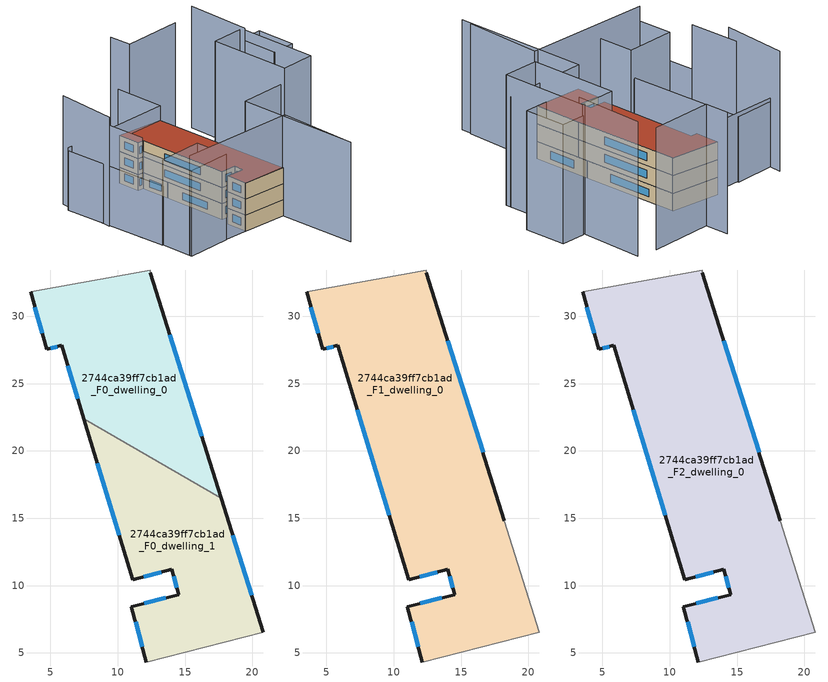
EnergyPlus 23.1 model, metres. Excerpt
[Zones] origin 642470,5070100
2744ca39ff7cb1ad_F0_dwelling_0
 floor ground (EU_floor_Construction): 12.43,33.44 12.43,33.24 17.7,16.5 7.48,22.4 5.82,27.84 4.72,27.54 3.52,31.84 z0
 wall outside (EU_wall_Construction): 3.52,31.84 4.72,27.54 5.82,27.84 7.48,22.4 / 17.7,16.5 12.43,33.24 z0:3
 wall adiabatic (EU_wall_Construction): 12.43,33.24 12.43,33.44 3.52,31.84 z0:3
 wall to 2744ca39ff7cb1ad_F0_dwelling_1 (EU_wall_Construction): 7.48,22.4 17.7,16.5 z0:3
 window (EU_Window_Construction): 5.03,27.62 5.52,27.76 / 3.85,30.66 4.39,28.72 / 16.25,21.11 13.88,28.63 / 6.28,26.34 7.02,23.89 z0.83:2.17
2744ca39ff7cb1ad_F0_dwelling_1
 floor ground (EU_floor_Construction): 17.7,16.5 20.83,6.52 12.12,4.32 11.02,8.42 14.53,9.32 14.03,11.22 11.12,10.42 7.48,22.4 z0
 wall outside (EU_wall_Construction): 7.48,22.4 11.12,10.42 14.03,11.22 14.53,9.32 11.02,8.42 12.12,4.32 / 20.83,6.52 17.7,16.5 z0:3
 wall adiabatic (EU_wall_Construction): 12.12,4.32 20.83,6.52 z0:3
 window (EU_Window_Construction): 13.56,9.08 11.99,8.67 / 14.16,10.7 14.39,9.85 / 11.92,10.65 13.23,11 / 8.48,19.1 10.12,13.72 / 19.97,9.27 18.56,13.75 / 11.32,7.29 11.82,5.45 z0.83:2.17
2744ca39ff7cb1ad_F1_dwelling_0
 floor outside (EU_floor_Construction): 18.23,14.83 20.83,6.52 17.79,16.23 z3
 floor to 2744ca39ff7cb1ad_F0_dwelling_0 (EU_floor_Construction): 12.43,33.44 12.43,33.24 17.7,16.5 7.48,22.4 5.82,27.84 4.72,27.54 3.52,31.84 z3
 floor to 2744ca39ff7cb1ad_F0_dwelling_1 (EU_floor_Construction): 17.7,16.5 20.83,6.52 12.12,4.32 11.02,8.42 14.52,9.32 14.02,11.22 11.12,10.42 7.48,22.4 z3
 wall outside (EU_wall_Construction): 3.52,31.84 4.72,27.54 5.82,27.84 11.12,10.42 14.03,11.22 14.53,9.32 11.02,8.42 12.12,4.32 / 18.23,14.83 12.43,33.24 z3:6
 wall adiabatic (EU_wall_Construction): 12.12,4.32 20.83,6.52 18.23,14.83 / 12.43,33.24 12.43,33.44 3.52,31.84 z3:6
 window (EU_Window_Construction): 11.32,7.29 11.82,5.45 / 13.56,9.08 11.99,8.67 / 14.16,10.7 14.39,9.85 / 11.92,10.65 13.23,11 / 7.28,23.05 9.66,15.22 / 5.03,27.62 5.52,27.76 / 3.85,30.66 4.39,28.72 / 16.63,19.89 14.03,28.17 z3.83:5.17
2744ca39ff7cb1ad_F2_dwelling_0
 floor to 2744ca39ff7cb1ad_F1_dwelling_0 (EU_floor_Construction): 12.43,33.44 12.43,33.24 18.23,14.83 20.83,6.52 12.12,4.32 11.02,8.42 14.52,9.32 14.02,11.22 11.12,10.42 5.82,27.84 4.72,27.54 3.52,31.84 z6
 wall outside (EU_wall_Construction): 3.52,31.84 4.72,27.54 5.82,27.84 11.12,10.42 14.03,11.22 14.53,9.32 11.02,8.42 12.12,4.32 / 18.23,14.83 12.43,33.24 z6:9
 wall adiabatic (EU_wall_Construction): 12.12,4.32 20.83,6.52 18.23,14.83 / 12.43,33.24 12.43,33.44 3.52,31.84 z6:9
 window (EU_Window_Construction): 11.32,7.29 11.82,5.45 / 13.56,9.08 11.99,8.67 / 14.16,10.7 14.39,9.85 / 11.92,10.65 13.23,11 / 7.28,23.05 9.66,15.22 / 5.03,27.62 5.52,27.76 / 3.85,30.66 4.39,28.72 / 16.63,19.89 14.03,28.17 z6.83:8.17
 roof outside (EU_roof_Construction): 20.83,6.52 18.23,14.83 12.43,33.24 12.43,33.44 3.52,31.84 4.72,27.54 5.82,27.84 11.12,10.42 14.03,11.22 14.53,9.32 11.02,8.42 12.12,4.32 z9
shading: -2.69,6.83 5.65,9.42 / 5.65,9.42 7.62,3.12 / 7.62,3.12 -0.73,0.52 / -0.73,0.52 -2.69,6.83 z0:16; -0.79,1.02 21.38,6.87 / 21.38,6.87 24.93,-6.59 z0:18.6; 25.37,-8.35 18.23,14.83 / 18.23,14.83 33.07,19.4 / -6.94,19.78 -4.19,11.13 z0:18.7; 28.69,33.75 33.34,18.52 / 33.34,18.52 27.03,16.6 / 27.03,16.6 22.39,31.83 / 22.39,31.83 28.69,33.75 z0:22.1; 32.92,35.04 35.14,27.76 / 35.14,27.76 30.85,26.46 / 30.85,26.46 28.64,33.74 / 28.64,33.74 32.92,35.04 z0:20.2; -1.64,29.52 5.02,9.23 / 5.02,9.23 -2.83,6.65 / -2.83,6.65 -9.49,26.94 / -9.49,26.94 -1.64,29.52 z0:11.1; -9.04,29.35 -6.72,17.94 z0:20.4; 9.69,42.75 12.45,33.39 / 12.45,33.39 -9.49,26.94 z0:11.7; 28.55,32.48 25.3,44.67 z0:22.8; 21.76,44.15 10.73,40.65 / 10.73,40.65 9.43,44.75 z0:20.7
[Building]
EU S2 Campaign: North Axis=0; Terrain=City; Solar Distribution=FullExterior
[Site:Location]
Lyon-Bron: Latitude=45.75; Longitude=5; Time Zone=1; Elevation=198
[SizingPeriod:WeatherFileDays]
AnnualSizingPeriod: Begin Month=1; Begin Day of Month=1; End Month=12; End Day of Month=31; Day of Week for Start Day=Monday; Use Weather File Daylight Saving Period=No; Use Weather File Rain and Snow Indicators=No
[MATERIAL]
EU_InternalMass_Material: Roughness=MediumRough; Thickness=0.1; Conductivity=1; Density=1800; Specific Heat=900; Thermal Absorptance=0.9; Solar Absorptance=0.7; Visible Absorptance=0.7
[MATERIAL:NOMASS] Roughness=MediumRough; Thermal Absorptance=0.9; Solar Absorptance=0.7; Visible Absorptance=0.7
Name | Thermal Resistance
EU_wall_NoMass | 0.87146
EU_roof_NoMass | 0.842276
EU_floor_NoMass | 0.496999
[WINDOWMATERIAL:SIMPLEGLAZINGSYSTEM]
EU_Window_SimpleGlazing: UFactor=2.2525; Solar Heat Gain Coefficient=0.76; Visible Transmittance=0.76
[CONSTRUCTION]
EU_wall_Construction: EU_wall_NoMass
EU_roof_Construction: EU_roof_NoMass
EU_floor_Construction: EU_floor_NoMass
EU_InternalMass_Construction: EU_InternalMass_Material
EU_Window_Construction: EU_Window_SimpleGlazing
[ZONE] Type=1; Multiplier=1; Ceiling Height=autocalculate; Floor Area=autocalculate; Part of Total Floor Area=Yes
Name | Volume
2744ca39ff7cb1ad_F0_dwelling_0 | 346.047
2744ca39ff7cb1ad_F1_dwelling_0 | 692.074
2744ca39ff7cb1ad_F2_dwelling_0 | 692.082
2744ca39ff7cb1ad_F0_dwelling_1 | 346.018
[INTERNALMASS] Construction=EU_InternalMass_Construction
Name | Zone or ZoneList | Surface Area
2744ca39ff7cb1ad_F0_dwelling_0_EU_InternalMass | 2744ca39ff7cb1ad_F0_dwelling_0 | 115.349
2744ca39ff7cb1ad_F0_dwelling_1_EU_InternalMass | 2744ca39ff7cb1ad_F0_dwelling_1 | 115.352
2744ca39ff7cb1ad_F1_dwelling_0_EU_InternalMass | 2744ca39ff7cb1ad_F1_dwelling_0 | 230.694
2744ca39ff7cb1ad_F2_dwelling_0_EU_InternalMass | 2744ca39ff7cb1ad_F2_dwelling_0 | 230.694
[OTHEREQUIPMENT] Fuel Type=Electricity; Design Level Calculation Method=Watts/Area; Power per Zone Floor Area=1; Fraction Latent=0; Fraction Radiant=0; Fraction Lost=0; Carbon Dioxide Generation Rate=0; EndUse Subcategory=EU_Step8_InternalGains
Name | Zone or ZoneList or Space or SpaceList | Schedule
EU_Step8_InternalGain_2744ca39ff7cb1ad_F0_dwelling_0_f000 | 2744ca39ff7cb1ad_F0_dwelling_0 | EU_Step8_GainSchedule_2744ca39ff7cb1ad_F0_dwelling_0_f000
EU_Step8_InternalGain_2744ca39ff7cb1ad_F0_dwelling_1_f000 | 2744ca39ff7cb1ad_F0_dwelling_1 | EU_Step8_GainSchedule_2744ca39ff7cb1ad_F0_dwelling_1_f000
EU_Step8_InternalGain_2744ca39ff7cb1ad_F1_dwelling_0_f000 | 2744ca39ff7cb1ad_F1_dwelling_0 | EU_Step8_GainSchedule_2744ca39ff7cb1ad_F1_dwelling_0_f000
EU_Step8_InternalGain_2744ca39ff7cb1ad_F2_dwelling_0_f000 | 2744ca39ff7cb1ad_F2_dwelling_0 | EU_Step8_GainSchedule_2744ca39ff7cb1ad_F2_dwelling_0_f000
[ZONEVENTILATION:DESIGNFLOWRATE] Schedule=EU_AlwaysOn; Design Flow Rate Calculation Method=AirChanges/Hour; Air Changes per Hour=0.425; Ventilation Type=Natural; Fan Pressure Rise=0; Fan Total Efficiency=1; Constant Term Coefficient=1; Temperature Term Coefficient=0; Velocity Term Coefficient=0; Velocity Squared Term Coefficient=0; Minimum Indoor Temperature=-100; Maximum Indoor Temperature=100; Delta Temperature=-100; Minimum Outdoor Temperature=-100; Maximum Outdoor Temperature=100; Maximum Wind Speed=40
Name | Zone or ZoneList or Space or SpaceList
EU_ConstantAir_2744ca39ff7cb1ad_F0_dwelling_0 | 2744ca39ff7cb1ad_F0_dwelling_0
EU_ConstantAir_2744ca39ff7cb1ad_F0_dwelling_1 | 2744ca39ff7cb1ad_F0_dwelling_1
EU_ConstantAir_2744ca39ff7cb1ad_F1_dwelling_0 | 2744ca39ff7cb1ad_F1_dwelling_0
EU_ConstantAir_2744ca39ff7cb1ad_F2_dwelling_0 | 2744ca39ff7cb1ad_F2_dwelling_0
[HVACTEMPLATE:THERMOSTAT] Constant Heating Setpoint=20; Constant Cooling Setpoint=50
EU_HeatOnly_2744ca39ff7cb1ad_F0_dwelling_0; EU_HeatOnly_2744ca39ff7cb1ad_F0_dwelling_1; EU_HeatOnly_2744ca39ff7cb1ad_F1_dwelling_0; EU_HeatOnly_2744ca39ff7cb1ad_F2_dwelling_0
[HVACTEMPLATE:ZONE:IDEALLOADSAIRSYSTEM] System Availability Schedule=EU_AlwaysOn; Maximum Heating Supply Air Temperature=50; Minimum Cooling Supply Air Temperature=13; Maximum Heating Supply Air Humidity Ratio=0.0156; Minimum Cooling Supply Air Humidity Ratio=0.0077; Heating Limit=NoLimit; Cooling Limit=NoLimit; Heating Availability Schedule=EU_AlwaysOn; Cooling Availability Schedule=EU_CoolingOff; Dehumidification Control Type=ConstantSensibleHeatRatio; Cooling Sensible Heat Ratio=0.7; Dehumidification Setpoint=60; Humidification Control Type=None; Humidification Setpoint=30; Outdoor Air Method=None; Outdoor Air Flow Rate per Person=0.00944; Outdoor Air Flow Rate per Zone Floor Area=0; Outdoor Air Flow Rate per Zone=0; Demand Controlled Ventilation Type=None; Outdoor Air Economizer Type=NoEconomizer; Heat Recovery Type=None; Sensible Heat Recovery Effectiveness=0.7; Latent Heat Recovery Effectiveness=0.65
Name | Template Thermostat
2744ca39ff7cb1ad_F0_dwelling_0 | EU_HeatOnly_2744ca39ff7cb1ad_F0_dwelling_0
2744ca39ff7cb1ad_F0_dwelling_1 | EU_HeatOnly_2744ca39ff7cb1ad_F0_dwelling_1
2744ca39ff7cb1ad_F1_dwelling_0 | EU_HeatOnly_2744ca39ff7cb1ad_F1_dwelling_0
2744ca39ff7cb1ad_F2_dwelling_0 | EU_HeatOnly_2744ca39ff7cb1ad_F2_dwelling_0
[SIZING:ZONE] Zone Cooling Design Supply Air Temperature Input Method=SupplyAirTemperature; Zone Cooling Design Supply Air Temperature=13; Zone Heating Design Supply Air Temperature Input Method=SupplyAirTemperature; Zone Heating Design Supply Air Temperature=50; Zone Cooling Design Supply Air Humidity Ratio=0.008; Zone Heating Design Supply Air Humidity Ratio=0.008; Cooling Design Air Flow Method=DesignDay; Cooling Design Air Flow Rate=0; Cooling Minimum Air Flow per Zone Floor Area=0.000762; Cooling Minimum Air Flow=0; Cooling Minimum Air Flow Fraction=0.2; Heating Design Air Flow Method=DesignDay; Heating Design Air Flow Rate=0; Heating Maximum Air Flow per Zone Floor Area=0.002032; Heating Maximum Air Flow=0.141576; Heating Maximum Air Flow Fraction=0.3; Account for Dedicated Outdoor Air System=No; Dedicated Outdoor Air System Control Strategy=NeutralSupplyAir; Dedicated Outdoor Air Low Setpoint Temperature for Design=autosize; Dedicated Outdoor Air High Setpoint Temperature for Design=autosize; Zone Load Sizing Method=Sensible Load Only No Latent Load; Zone Latent Cooling Design Supply Air Humidity Ratio Input Method=HumidityRatioDifference; Zone Cooling Design Supply Air Humidity Ratio Difference=0.005; Zone Latent Heating Design Supply Air Humidity Ratio Input Method=HumidityRatioDifference; Zone Humidification Design Supply Air Humidity Ratio Difference=0.005
2744ca39ff7cb1ad_F0_dwelling_0; 2744ca39ff7cb1ad_F0_dwelling_1; 2744ca39ff7cb1ad_F1_dwelling_0; 2744ca39ff7cb1ad_F2_dwelling_0
[SCHEDULE:CONSTANT]
Name | Hourly Value
EU_AlwaysOn | 1
EU_CoolingOff | 0
[SCHEDULE:FILE] Column Number=1; Rows to Skip at Top=0; Number of Hours of Data=8760; Column Separator=Comma; Interpolate to Timestep=No; Minutes per Item=60; Adjust Schedule for Daylight Savings=Yes
Name | File
EU_Step8_GainSchedule_2744ca39ff7cb1ad_F0_dwelling_0_f000 | ../../schedules/2744ca39ff7cb1ad/2744ca39ff7cb1ad_F0_dwelling_0_f000_gain.csv
EU_Step8_GainSchedule_2744ca39ff7cb1ad_F0_dwelling_1_f000 | ../../schedules/2744ca39ff7cb1ad/2744ca39ff7cb1ad_F0_dwelling_1_f000_gain.csv
EU_Step8_GainSchedule_2744ca39ff7cb1ad_F1_dwelling_0_f000 | ../../schedules/2744ca39ff7cb1ad/2744ca39ff7cb1ad_F1_dwelling_0_f000_gain.csv
EU_Step8_GainSchedule_2744ca39ff7cb1ad_F2_dwelling_0_f000 | ../../schedules/2744ca39ff7cb1ad/2744ca39ff7cb1ad_F2_dwelling_0_f000_gain.csv
